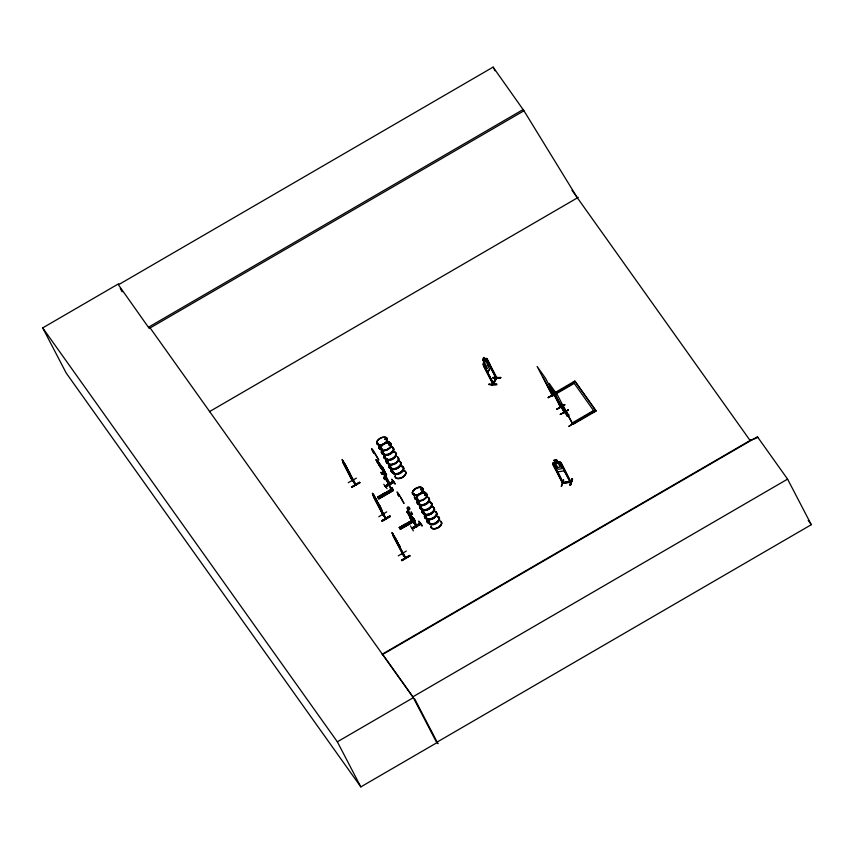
<?xml version="1.0" encoding="UTF-8"?>
<svg xmlns="http://www.w3.org/2000/svg" width="854" height="854" viewBox="0 0 854 854"><rect width="100%" height="100%" fill="white"/><g stroke="black" fill="none" stroke-linecap="round" stroke-linejoin="round"><path stroke-width="1.28" d="M560.043 406.44L560.107 406.365M563.96 411.938L564.377 412.578M572.479 423.114L572.522 423.093M389.061 484.101L391.74 490.047L385.891 478.806L386.531 480.044M389.958 484.122L383.062 471.611L383.254 473.169M377.607 443.354L377.532 443.952L378.269 443.557M381.492 449.076L382.346 449.119L381.418 449.311M384.14 494.637L383.414 494.124M385.165 438.935L385.335 439.639M385.827 438.39L385.538 439.191M386.168 439.223L385.688 438.486M389.136 444.507L389.157 445.147M389.926 444.678L389.403 444.197M405.276 525.157L405.885 524.281M406.291 524.847L405.65 524.207M413.379 494.22L413.304 493.804M414.062 493.719L413.464 494.124L413.816 493.719M413.368 494.124L413.806 493.527M414.147 493.783L413.635 493.463L413.688 494.082M417.819 499.697L417.36 499.11L417.734 499.579A5.903 3.405 -27.5 0 1 414.553 496.665M417.435 499.707L418.033 499.216L417.307 499.376M418.118 499.355L417.478 499.216M420.787 489.598L421.321 488.787L422.132 489.171M421.203 488.862L421.001 489.427L421.855 489.257M425.644 494.349L426.359 494.829L425.068 495.331M425.538 494.989L426.135 494.541M383.147 469.113L377.532 461.277L383.147 469.113L382.88 467.864L386.595 474.888L380.66 467.287L386.531 474.803M414.147 521.282L413.325 520.107L414.852 522.872L407.112 512.016L407.796 512.453M410.603 518.079L410.4 517.492M383.329 514.588L382.635 514.46L385.987 518.73L376.262 500.252M383.008 514.855L382.603 513.596M385.912 518.688L373.55 494.626L374.703 496.847M352.328 480.663L352.574 481.09M354.848 483.951L355.168 484.389M355.83 484.794L345.689 465.366L342.571 461.171M402.362 553.936L405.618 557.63M402.971 554.107L392.637 533.931L399.683 546.282L394.217 536.387M488.958 384.642C505.045 383.435 492.011 386.681 488.979 383.958M489.107 384.332L496.793 383.937M493.014 382.944L492.993 384.183M493.249 383.072L493.601 383.734L483.93 365.629L483.599 366.206L492.993 384.247L496.622 377.884M496.601 378.461L496.281 377.233M484.026 357.591L485.264 359.95L486.257 359.641L488.413 363.783L488.734 366.612L487.613 368.586L486.086 367.861L482.83 359.705C484.666 353.289 484.506 363.185 485.958 358.445L486.876 358.488L496.9 378.023C496.911 375.835 495.181 379.005 496.163 377.361M553.317 462.868L552.677 463.733L562.69 483.449L570.974 482.168L561.654 463.914L560.832 464.245L570.301 482.307M553.84 460.391L556.616 459.9L557.747 462.195L559.477 462.751L561.633 466.892L561.185 468.867L558.612 469.252L556.317 467.682L554.161 463.541L555.153 462.601L553.862 460.317L556.616 459.9L557.694 462.281M554.993 462.612L553.211 462.879L559.637 461.929L560.832 462.612M562.839 483.428L553.381 465.366L554.203 465.035L563.501 483.343L554.203 465.035M559.616 461.907L560.929 462.505L570.878 482.222M557.843 471.835L555.783 469.7L557.843 471.835L564.302 470.864L563.928 468.462L564.206 470.8M561.217 486.481L563.533 479.82M561.558 486.406L563.661 480.108M563.074 482.713L563.608 483.279M563.341 482.403L569.981 481.378M562.754 483.204L563.426 483.332M570.291 482.072L560.907 464.032M570.718 481.507L571.134 481.944L562.871 483.161M570.504 485.115L572.586 478.795L570.515 485.136L569.853 484.826L572.031 478.539M572.201 478.827C566.992 492.897 573.077 480.268 571.956 478.518M378.226 443.29L377.703 443.653M377.479 443.653L377.916 443.386M385.271 438.817L385.079 439.479M386.189 438.529L385.933 439.073M420.798 489.449L421.214 489.62M421.812 489.545L421.588 488.68M422.356 489.032L421.716 489.801L420.808 489.502M425.271 495.224C426.103 494.028 425.473 493.868 425.068 495.448M425.004 494.637L425.655 495.181M386.019 473.885L386.243 475.059L383.2 468.291M385.613 474.023L382.934 468.814M385.912 474.493L380.66 467.287M407.465 512.069L406.835 511.546L412.76 519.381L406.835 511.546L410.945 518.581L409.995 517.727M388.954 484.111L389.381 484.538L383.158 472.774L389.349 484.496M560.395 407.038L545.503 378.226L537.123 366.462L552.389 395.68L552.378 394.761M560.267 406.589L560.929 407.048L551.342 388.826M572.596 423.285L572.991 423.926L595.772 410.464L596.071 411.03L573.023 424.417L572.127 422.997L593.594 410.518L593.893 411.084M408.628 508.824L408.628 508.824A1.164 0.95 -35.4 0 0 408.981 507.159A1.164 0.95 -35.4 0 0 407.241 507.5A1.164 0.95 -35.4 0 0 407.721 508.952M408.949 512.154L412.76 519.574L407.486 509.4L408.831 512.219M484.111 357.591L482.83 359.705M484.207 365.629L483.599 366.206M496.484 378.6L487.186 359.908L496.569 377.906M490.57 367.348L487.805 372.205L486.321 370.689M490.719 367.38L489.897 364.444L490.719 367.38L487.815 372.333L483.247 364.786L484.069 361.925L482.99 359.705M492.843 377.906L500.871 377.511L493.046 377.543M493.249 383.008C486.812 392.797 502.419 367.786 492.961 383.574M552.655 463.807L553.243 462.804M355.776 484.805L352.606 480.503M402.33 554L401.988 553.339L402.618 553.403M385.56 438.54L385.271 439.276M381.45 449.225L381.962 449.012A5.818 3.352 -27.5 0 1 378.717 446.119M492.865 383.083L493.228 384.311L483.193 364.818L483.161 363.356L485.958 358.445M493.302 384.225L496.868 377.97M383.766 484.282L387.075 488.68M410.432 525.904L413.357 530.9M563.234 482.659L562.348 482.788M564.686 412.407L555.153 394.164M385.464 438.945L386.189 438.668M386.424 439.084L385.197 439.468M381.503 449.428L381.621 448.884M389.531 444.432L389.509 444.987M425.932 494.722L424.897 494.85M562.53 482.499L563.256 482.414L562.594 482.478L562.935 483.14M570.6 481.539L563.437 482.585M570.205 482.083L571.027 481.934M391.644 487.794C391.602 490.217 392.082 485.883 392.648 489.566M492.865 377.767L500.668 377.746M385.367 438.732L386.382 438.422M386.168 439.159L386.691 438.7L386.061 438.433M389.52 444.123L389.243 444.849M383.692 494.007L384.524 493.687L384.236 494.434M406.109 524.847L405.084 524.868M375.141 499.014L374.372 497.124L376.945 500.487M378.952 506.144L378.279 504.853L381.578 509.379L374.073 496.291L376.603 501.49M380.937 509.272L372.376 493.27L373.561 494.786M375.354 497.861L372.824 494.573L373.604 495.608M372.846 494.85L383.318 514.738M373.315 496.42L382.891 514.855M379.293 505.002L379.955 506.721M380.03 506.828L375.952 500.818L380.03 506.828L379.251 504.949M382.72 513.66L382.667 514.193M386.745 511.856L378.813 516.723M386.232 518.453L382.944 514.257L385.645 517.62M381.93 520.662L389.936 515.923L381.951 520.694L382.314 521.271L390.267 516.457M382.101 520.972L390.299 516.499M382.154 521.047L389.915 515.891M380.98 467.896L386.563 474.963M380.82 472.422L382.368 474.408M383.062 471.611L389.936 484.207L384.14 472.646L383.136 472.219L383.585 472.977M381.834 473.372L382.144 474.536M388.805 483.962L383.307 472.508M382.987 472.881L383.884 472.347M385.111 486.001L393.128 481.261M385.229 486.15L393.256 481.432M385.474 486.396L393.513 481.699M393.673 481.998L385.666 486.748M393.843 482.243L385.784 486.908L393.833 482.211M395.103 483.962L391.698 479.211L394.911 483.588M342.966 462.676L352.531 481.112M346.094 466.957L346.083 466.401L355.52 485.051L352.755 480.546M348.261 482.681L356.417 478.133M359.812 482.788L351.634 487.314L359.481 482.243L359.844 482.852M359.513 482.296L351.464 486.972M392.584 534.369L393.577 535.223M392.989 535.864L402.704 554.342M395.765 538.564L392.488 534.017M395.637 540.251L392.103 532.682L405.789 557.961M396.117 540.155L396.107 539.589L396.843 541.244L394.687 537.102M397.227 542.909L395.722 540.208L399.704 546.261L398.818 544.457M398.284 555.858L406.301 551.043M405.223 557.118L402.458 553.872L405.543 558.238L392.103 532.682L393.075 534.262M401.487 560.171L409.525 555.463L401.508 560.192L401.839 560.758L409.845 556.007M543.112 377.254L552.698 395.872L574.176 383.393L573.888 382.827L552.41 395.306M548.215 397.548L555.111 393.523L548.236 397.58L554.427 394.142M556.562 409.183L564.611 404.486M564.74 404.743L556.691 409.429L564.868 404.935M564.601 412.204L560.256 414.457L568.348 409.813L565.497 411.617M436.607 742.382L811.3 524.698L787.58 479.126L757.413 436.757L382.72 654.452L412.888 696.821L436.8 742.766L360.826 786.897L66.174 372.995L42.7 327.893L118.674 283.752M493.11 67.103L118.418 284.788L149.258 328.47L523.961 110.785L493.11 67.103L495.021 70.765M148.575 327.157L523.267 109.472M209.358 411.703L578.275 197.359M344.269 463.146L342.945 460.861L345.176 464.64M344.418 463.37L346.863 469.017M345.731 465.377L344.877 464.192M345.87 466.69L346.809 468.056M345.624 467.053L349.553 473.148L348.678 471.333M347.13 469.753L349.66 473.084L348.72 471.387M376.155 459.9L379.774 466.359L376.4 460.039M377.222 462.153L381.428 467.885M379.037 465.131L381.418 468.355L378.962 464.266M380.585 465.729C375.397 457.296 390.534 483.407 378.941 463.551M385.944 479.275L388.517 483.674M387.876 483.065L386.883 480.866M388.976 484.378L388.623 483.61M554.353 393.694L552.09 395.007L551.801 394.452L574.838 381.065L595.772 410.464M390.694 489.545L390.289 488.755L392.189 488.381M556.616 392.381L558.868 391.068M562.263 389.104L564.526 387.791M566.789 386.478L569.042 385.165M391.036 489.064L391.847 489.982M391.26 490.121L391.751 491.018L390.694 489.502L392.178 488.648L393.288 490.249L392.733 489.257L378.012 497.722L377.553 496.975L379.037 496.121L380.083 497.583M380.105 495.704L381.492 494.69L382.539 496.153M382.891 494.082L384.289 493.068L385.335 494.541M377.681 497.241L392.178 488.691L392.552 489.267L378.002 497.711M377.831 497.423L392.349 488.979M377.799 497.434L392.552 489.267M391.335 490.228L392.819 489.374M377.553 496.975L378.685 498.597L393.182 490.132L378.503 498.394L393.064 489.886L391.772 487.719M378.845 498.864L393.406 490.442L378.866 498.896L378.536 498.416M567.302 416.133L568.871 415.225L568.572 414.66L567.003 415.567L567.302 416.133L558.633 403.803L558.932 404.369M408.468 510.703L407.849 509.87M409.205 512.389L410.582 514.962L410.731 514.428M411.062 512.144L412.375 514.268M409.621 513.713L416.122 526.47M411.596 513.179L412.599 514.14M410.657 516.179L409.899 515.474L411.02 514.823L410.667 514.332M580.325 418.962L582.588 417.649M584.851 416.336L591.63 412.397M410.625 518.666L407.155 511.45M413.496 518.239L414.5 520.001L413.496 518.239L413.923 518.912L412.92 519.04M413.485 518.41L412.012 519.275L413.571 518.527M399.704 528.199L399.277 527.484L400.75 526.63L401.796 528.092M401.818 526.213L403.216 525.199L404.262 526.662M404.615 524.591L406.002 523.577L407.048 525.05M412.834 519.947L399.352 527.708L413.891 519.157L414.991 520.769L400.355 529.096L414.959 520.662L414.457 519.766L412.973 520.63M399.501 527.921L414.051 519.627M400.686 527.366L413.037 520.235M400.825 527.548L413.155 520.428M400.206 528.829L414.756 520.374L415.129 520.951L400.462 529.213M400.216 528.882L414.788 520.481M415.93 524.943L416.795 526.769L409.899 515.474L410.699 516.254M422.303 525.722L418.524 521.196L421.865 525.979M419.922 523.15L411.884 527.964M412.002 528.103L420.061 523.427M412.215 528.316L420.307 523.705L412.258 528.38M397.259 542.877L395.765 540.176M571.988 190.271L750.1 440.472L756.708 437.995M382.048 654.303L750.976 439.959L750.1 440.472M412.888 696.821L787.58 479.126M42.7 327.893L337.351 741.806L413.325 697.665L150.144 327.957M386.104 439.351L385.506 439.532M377.97 443.941L377.532 443.856M389.52 444.176L390.161 443.984M389.723 444.155L389.296 444.72M383.841 493.9L384.706 494.092L383.606 494.573M405.96 524.943L405.33 525.082M572.596 424.139L557.534 395.135L549.165 383.371L564.419 412.589M389.659 444.059L390.353 443.995M389.157 445.041L389.883 444.945M389.702 445.201L390.556 444.368L389.915 443.995M421.449 488.723L422.452 488.936M569.928 481.368L570.782 481.25M380.713 508.397L381.578 509.379M391.975 479.478L395.146 483.855M419.111 521.282L422.25 525.69M557.769 462.121L559.648 461.843M553.381 465.366L554.129 465.249M560.832 464.245L561.59 464.128M421.545 489.641L420.862 489.62M492.651 377.511L500.668 377.874M493.612 383.692L483.93 365.629M570.707 481.293L570.045 481.368L570.387 482.019M421.716 488.659L422.399 488.819M410.646 514.471L416.752 526.502M414.073 522.232L411.617 518.154L414.393 522.253M414.393 522.253L415.994 525.306L415.556 524.495M352.414 479.884L352.19 480.45M355.584 484.442L355.467 485.061L341.995 459.537L343.137 461.085M391.783 488.371L391.399 488.872M413.048 519.253L413.891 518.88M382.496 470.159L383.297 470.938M381.343 473.244L381.044 472.294M374.287 497.177L376.86 500.529M379.016 506.038L380.329 507.66L375.685 499.729M380.457 508.429L381.108 509.272M380.841 509.165L382.026 510.681L380.799 508.343M372.451 493.388L373.999 495.822M398.444 493.964L397.665 493.057L397.772 493.665M563.096 405.896L573.023 424.417M377.81 461.107L383.467 468.878M377.532 461.277L382.795 468.44M383.788 472.166L384.236 472.838L383.35 473.362L382.891 472.689M382.838 471.739L383.297 472.486M409.877 556.05L409.504 555.431M436.917 742.211L437.985 743.695L414.702 698.967M808.204 520.353L811.3 524.698M596.071 411.03L574.838 381.065M560.961 403.963L568.871 415.225M546.517 384.503L554.886 396.267M558.559 401.412L566.928 413.176M551.801 394.452L552.698 395.872M376.39 459.644L379.197 463.594M376.304 459.698L379.101 463.647M376.07 459.954L377.479 462.014M377.287 461.971L378.343 463.573M379.838 466.252L382.624 470.191L379.752 466.305M413.357 518.314L413.752 518.624M409.674 514.663L410.123 515.346M407.112 511.386L413.571 520.492L411.265 516.008M412.674 519.638L414.596 522.338M414.852 522.84L415.994 524.399M413.752 521.709L415.674 524.409M417.051 526.342L416.015 524.89L416.25 525.52M410.24 517.396L416.88 526.726M409.963 517.556L415.749 525.306L409.952 517.748M382.805 493.922L383.852 495.395M404.529 524.431L405.575 525.904M380.019 495.544L381.065 497.017M401.743 526.053L402.789 527.526M399.277 527.484L400.409 529.106M342.902 460.957L343.468 461.886M343.692 462.569L355.552 484.464M409.92 514.247L410.358 514.962M412.706 520.63L414.115 522.829M403.889 470.639A5.829 3.363 -27.5 0 1 402.469 477.301L402.565 477.45A5.818 3.352 -27.5 0 1 395.274 475.87M398.775 494.242L404.038 503.454L400.729 497.38M399.875 496.153C392.445 484.154 402.383 501.928 397.879 494.455L398.316 495.064L397.633 493.719M414.254 519.755L413.955 519.296M393.053 489.94L393.406 490.442M412.93 520.545L417.126 526.459L410.571 514.14M523.961 110.785L577.4 197.872M347.738 470.084L345.336 465.985M378.717 504.223L375.087 497.615M395.349 539.184L397.772 543.016L397.366 541.959M409.749 513.297L410.283 514.3M387.983 483.001L391.153 489M757.413 436.757L757.861 437.611M594.203 411.382L594.501 411.948L573.269 381.973L573.568 382.539M568.401 409.92L560.256 414.457M572.127 422.997L572.415 423.563M548.321 397.708L556.178 392.648M552.784 463.754L555.869 469.668M486.791 358.488L489.94 364.509M489.79 366.131L496.217 378.6M411.286 512.016L411.82 513.051M393.32 481.528L385.293 486.246M409.845 513.585L410.582 514.834M380.948 467.127L381.258 467.736M379.315 506.337L377.158 502.195L378.173 503.529L377.788 502.462M373.614 496.814L383.04 514.898M352.958 480.994L342.614 461.043L352.713 480.567M343.255 463.071L352.681 481.154M382.72 654.452L383.158 655.296M120.265 288.332L122.101 291.865M337.351 741.806L360.826 786.897M377.201 461.502L377.02 460.85M411.158 516.083L413.453 520.556M374.372 497.124L375.226 498.96M347.332 468.782L347.738 469.839M386.937 458.651A5.797 3.341 -27.5 0 1 383.788 455.801M394.089 451.755A5.797 3.341 -27.5 0 1 394.431 452.556M388.389 441.433A5.818 3.352 -27.5 0 1 389.403 442.863M380.777 449.215A5.903 3.405 -27.5 0 1 378.76 447.389M388.602 441.678A5.903 3.405 -27.5 0 1 389.627 443.119M382.314 449.812A5.818 3.352 -27.5 0 1 379.155 446.952M388.826 442.265A5.818 3.352 -27.5 0 1 389.499 442.884M380.916 449.471A5.903 3.405 -27.5 0 1 378.93 446.674M387.748 441.55A5.903 3.405 -27.5 0 1 389.424 442.553M383.499 454.445A5.903 3.405 -27.5 0 1 381.492 452.62M383.371 454.189A5.903 3.405 -27.5 0 1 381.354 452.364M384.471 453.954A5.818 3.352 -27.5 0 1 381.311 451.093M383.702 454.68A5.818 3.352 -27.5 0 1 381.738 451.926M385.891 458.833A5.797 3.341 -27.5 0 1 383.905 457.05M386.979 458.79A5.829 3.363 -27.5 0 1 383.809 455.929M394.473 473.127A5.797 3.341 -27.5 0 1 391.324 470.287M401.967 467.042A5.797 3.341 -27.5 0 0 401.626 466.231A5.903 3.405 -27.5 0 1 400.259 473.041A5.903 3.405 -27.5 0 1 392.872 471.419M386.125 459.303A5.797 3.341 -27.5 0 1 384.151 457.509M393.811 451.894A5.797 3.341 -27.5 0 1 394.484 452.503M391.975 468.483A5.903 3.405 -27.5 0 1 389.168 464.544M392.114 468.739A5.903 3.405 -27.5 0 1 388.901 465.846M391.858 468.141A5.818 3.352 -27.5 0 1 388.698 465.281M388.495 463.893A5.818 3.352 -27.5 0 1 386.531 461.139M389.52 463.765A5.903 3.405 -27.5 0 1 386.307 460.872M389.381 463.508A5.903 3.405 -27.5 0 1 386.574 459.559M388.058 463.06A5.818 3.352 -27.5 0 1 386.104 460.306M394.324 472.849A5.797 3.341 -27.5 0 1 391.175 470.01M391.089 468.867A5.818 3.352 -27.5 0 1 389.093 467.074M385.965 459.046A5.829 3.363 -27.5 0 1 383.969 457.253M394.367 472.977A5.829 3.363 -27.5 0 1 391.196 470.116M396.064 453.431A5.818 3.352 -27.5 0 1 392.328 459.463A5.818 3.352 -27.5 0 1 385.677 458.459M395.295 452.481A5.903 3.405 -27.5 0 1 392.189 459.217A5.903 3.405 -27.5 0 1 385.485 457.232M397.59 457.029A5.829 3.363 -27.5 0 1 394.527 463.679A5.829 3.363 -27.5 0 1 387.897 461.726M397.473 456.826A5.829 3.363 -27.5 0 1 394.409 463.476A5.829 3.363 -27.5 0 1 387.791 461.512M392.701 447.507A5.903 3.405 -27.5 0 1 389.605 454.243A5.903 3.405 -27.5 0 1 382.891 452.257M393.982 451.617A5.818 3.352 -27.5 0 1 392.562 458.267A5.818 3.352 -27.5 0 1 385.271 456.666M393.47 448.457A5.818 3.352 -27.5 0 1 389.734 454.488A5.818 3.352 -27.5 0 1 383.094 453.485M394.174 451.851A5.903 3.405 -27.5 0 1 392.744 458.598A5.903 3.405 -27.5 0 1 385.357 456.975M391.58 446.877A5.903 3.405 -27.5 0 1 392.712 451.414A5.903 3.405 -27.5 0 1 385.538 454.894A5.903 3.405 -27.5 0 1 383.158 450.955M391.388 446.642A5.818 3.352 -27.5 0 1 389.968 453.293A5.818 3.352 -27.5 0 1 382.688 451.691M402.768 467.01A5.818 3.352 -27.5 0 1 399.715 473.65A5.818 3.352 -27.5 0 1 393.096 471.696M402.469 477.301A5.829 3.363 -27.5 0 1 395.167 475.699M404.764 470.917A5.786 3.331 -27.5 0 1 402.394 477.162A5.786 3.331 -27.5 0 1 395.124 476.521M397.772 457.466A5.786 3.331 -27.5 0 1 394.729 464.074A5.786 3.331 -27.5 0 1 388.154 462.121M403.974 470.821A5.818 3.352 -27.5 0 1 402.565 477.471M397.665 457.178A5.829 3.363 -27.5 0 1 394.601 463.829A5.829 3.363 -27.5 0 1 387.972 461.865M399.106 461.32A5.903 3.405 -27.5 0 1 400.227 465.868A5.903 3.405 -27.5 0 1 393.064 469.337A5.903 3.405 -27.5 0 1 390.684 465.398M401.359 465.804A5.818 3.352 -27.5 0 1 399.95 472.454A5.818 3.352 -27.5 0 1 392.659 470.853M400.184 462.035A5.818 3.352 -27.5 0 1 396.427 468.974A5.818 3.352 -27.5 0 1 390.897 465.686M401.561 466.038A5.903 3.405 -27.5 0 1 400.131 472.785A5.903 3.405 -27.5 0 1 392.733 471.162M398.967 461.064A5.903 3.405 -27.5 0 1 397.537 467.811A5.903 3.405 -27.5 0 1 390.15 466.188M398.775 460.829A5.818 3.352 -27.5 0 1 397.356 467.48A5.818 3.352 -27.5 0 1 390.075 465.878M431.153 503.059A5.818 3.352 -27.5 0 1 428.761 509.347A5.818 3.352 -27.5 0 1 421.449 508.696M430.074 502.344A5.903 3.405 -27.5 0 1 431.206 506.892A5.903 3.405 -27.5 0 1 424.032 510.361A5.903 3.405 -27.5 0 1 421.652 506.422M433.234 507.052A5.829 3.363 -27.5 0 1 430.17 513.702A5.829 3.363 -27.5 0 1 423.541 511.738M432.177 506.603A5.786 3.331 -27.5 0 1 430.779 513.211A5.786 3.331 -27.5 0 1 423.531 511.621M428.462 497.743A5.903 3.405 -27.5 0 1 424.662 504.789A5.903 3.405 -27.5 0 1 419.058 501.447M429.743 501.853A5.818 3.352 -27.5 0 1 428.324 508.504A5.818 3.352 -27.5 0 1 421.043 506.913M429.231 498.693A5.818 3.352 -27.5 0 1 424.801 505.024A5.818 3.352 -27.5 0 1 418.887 502.76M429.936 502.088A5.903 3.405 -27.5 0 1 428.505 508.835A5.903 3.405 -27.5 0 1 421.118 507.212M427.342 497.113A5.903 3.405 -27.5 0 1 425.911 503.86A5.903 3.405 -27.5 0 1 418.524 502.237M427.149 496.879A5.818 3.352 -27.5 0 1 425.74 503.529A5.818 3.352 -27.5 0 1 418.449 501.928M437.558 516.873A5.818 3.352 -27.5 0 1 438.678 521.356A5.818 3.352 -27.5 0 1 431.601 524.783A5.818 3.352 -27.5 0 1 429.252 520.897M437.461 516.531A5.903 3.405 -27.5 0 1 436.02 523.278A5.903 3.405 -27.5 0 1 428.633 521.655M440.717 521.41A5.829 3.363 -27.5 0 1 437.654 528.06A5.829 3.363 -27.5 0 1 431.024 526.107M440.536 521.153A5.786 3.331 -27.5 0 1 438.155 527.398A5.786 3.331 -27.5 0 1 430.886 526.758M440.621 521.239A5.829 3.363 -27.5 0 1 438.23 527.537A5.829 3.363 -27.5 0 1 430.896 526.886M433.437 507.436A5.829 3.363 -27.5 0 1 430.373 514.087A5.829 3.363 -27.5 0 1 423.744 512.122M434.867 511.557A5.903 3.405 -27.5 0 1 433.437 518.303A5.903 3.405 -27.5 0 1 426.039 516.681M438.102 516.414A5.818 3.352 -27.5 0 1 435.038 523.054A5.818 3.352 -27.5 0 1 428.42 521.1M435.946 512.272A5.818 3.352 -27.5 0 1 432.188 519.211A5.818 3.352 -27.5 0 1 426.658 515.923M437.323 516.275A5.903 3.405 -27.5 0 1 435.892 523.022A5.903 3.405 -27.5 0 1 428.505 521.399M433.352 507.265A5.829 3.363 -27.5 0 1 430.288 513.916A5.829 3.363 -27.5 0 1 423.659 511.962M434.729 511.3A5.903 3.405 -27.5 0 1 433.298 518.047A5.903 3.405 -27.5 0 1 425.911 516.424M435.508 511.439A5.818 3.352 -27.5 0 1 432.455 518.079A5.818 3.352 -27.5 0 1 425.836 516.115M422.698 508.888A5.797 3.341 -27.5 0 1 419.549 506.038M429.861 501.992A5.797 3.341 -27.5 0 1 430.192 502.792M416.442 499.11A5.818 3.352 -27.5 0 1 414.478 496.355M424.15 491.669A5.818 3.352 -27.5 0 1 425.164 493.1M424.363 491.915A5.903 3.405 -27.5 0 1 425.388 493.356M416.869 499.942A5.818 3.352 -27.5 0 1 414.916 497.188M423.616 492.139A5.818 3.352 -27.5 0 1 425.271 493.121M416.677 499.707A5.903 3.405 -27.5 0 1 414.66 497.882M424.502 492.171A5.903 3.405 -27.5 0 1 425.185 492.79M419.271 504.682A5.903 3.405 -27.5 0 1 417.254 502.867M419.133 504.426A5.903 3.405 -27.5 0 1 417.147 501.64M420.232 504.191A5.818 3.352 -27.5 0 1 417.072 501.33M419.463 504.917A5.818 3.352 -27.5 0 1 417.51 502.173M422.847 509.176A5.797 3.341 -27.5 0 1 419.698 506.337M425.281 514.001A5.903 3.405 -27.5 0 1 422.474 510.062M427.875 518.976A5.903 3.405 -27.5 0 1 424.662 516.083M427.737 518.72A5.903 3.405 -27.5 0 1 424.534 515.827M427.619 518.378A5.818 3.352 -27.5 0 1 424.459 515.517M425.463 514.236A5.818 3.352 -27.5 0 1 422.602 513.147M422.271 512.336A5.818 3.352 -27.5 0 1 422.303 511.375M425.153 513.745A5.903 3.405 -27.5 0 1 422.335 509.806M423.819 513.297A5.818 3.352 -27.5 0 1 421.865 510.543M428.879 522.968A5.797 3.341 -27.5 0 1 426.936 520.225M430.235 523.363A5.797 3.341 -27.5 0 1 427.085 520.524M426.851 519.104A5.818 3.352 -27.5 0 1 424.865 517.31M421.887 509.539A5.797 3.341 -27.5 0 1 419.912 507.746M421.737 509.294A5.829 3.363 -27.5 0 1 419.741 507.5M430.138 523.224A5.829 3.363 -27.5 0 1 426.968 520.364M384.834 478.571A1.164 0.95 -36.3 0 1 383.574 477.685A1.164 0.95 -36.3 0 1 385.069 476.585A1.164 0.95 -36.3 0 1 385.549 478.037M373.849 453.015L372.461 451.136L372.91 451.745A7.846 0.566 59.6 0 1 372.654 449.727A7.846 0.566 59.6 0 1 378.311 459.089L378.792 460.125L372.387 449.834L373.849 453.015M496.58 377.265L496.142 377.938L496.58 377.265M484.101 358.456L483.77 360.463L484.101 358.456M485.648 360.698L484.528 362.662L486.684 366.804L487.815 364.839L485.648 360.698M359.641 482.553L351.634 487.292L359.641 482.553M409.664 555.74L401.658 560.491L409.696 555.783M576.621 421.353L568.775 426.424L576.642 421.396M420.606 524.196L412.546 528.872L420.606 524.196M556.296 460.434L554.641 460.68L555.025 461.416L556.68 461.171L556.296 460.434M558.1 462.953L555.538 463.338L557.694 467.48L560.256 467.095L558.1 462.953M376.336 500.572L379.336 506.166L378.866 504.885C385.037 516.222 375.098 496.708 378.365 503.913L376.336 500.572M377.244 501.736L376.23 500.423L377.244 501.757M399.683 546.282L397.131 542.92L399.597 546.336M379.528 464.661L377.596 461.95L380.606 466.732L379.528 464.661M379.784 444.966A5.829 3.363 -27.5 0 0 387.321 438.839A5.829 3.363 -27.5 0 0 378.76 439.041A5.829 3.363 -27.5 0 0 379.784 444.966M379.945 445.201A5.786 3.331 -27.5 0 0 387.417 439.127A5.786 3.331 -27.5 0 0 378.92 439.33A5.786 3.331 -27.5 0 0 379.945 445.201M383.681 450.4A5.829 3.363 -27.5 0 0 391.217 444.272A5.829 3.363 -27.5 0 0 382.656 444.475A5.829 3.363 -27.5 0 0 383.681 450.4M383.905 450.773A5.786 3.331 -27.5 0 0 391.388 444.699A5.786 3.331 -27.5 0 0 382.891 444.902A5.786 3.331 -27.5 0 0 383.905 450.773M383.766 450.56A5.829 3.363 -27.5 0 0 391.303 444.432A5.829 3.363 -27.5 0 0 382.731 444.624A5.829 3.363 -27.5 0 0 383.756 450.538A5.829 3.363 -27.5 0 0 391.292 444.422A5.829 3.363 -27.5 0 0 382.741 444.635A5.829 3.363 -27.5 0 0 383.766 450.56M419.442 500.636A5.829 3.363 -27.5 0 0 426.979 494.509A5.829 3.363 -27.5 0 0 418.417 494.712A5.829 3.363 -27.5 0 0 419.442 500.636M419.677 501.01A5.786 3.331 -27.5 0 0 427.149 494.936A5.786 3.331 -27.5 0 0 418.652 495.139A5.786 3.331 -27.5 0 0 419.677 501.01M419.527 500.796A5.829 3.363 -27.5 0 0 427.064 494.669A5.829 3.363 -27.5 0 0 418.503 494.882A5.829 3.363 -27.5 0 0 419.527 500.796M430.491 514.311A5.786 3.331 -27.5 0 0 433.533 507.714A5.797 3.341 -27.5 0 1 430.501 514.322A5.797 3.341 -27.5 0 1 423.904 512.379A5.786 3.331 -27.5 0 0 430.491 514.311M415.471 495.064A5.829 3.363 -27.5 0 0 423.008 488.936A5.829 3.363 -27.5 0 0 414.446 489.139A5.829 3.363 -27.5 0 0 415.471 495.064M415.706 495.437A5.786 3.331 -27.5 0 0 423.178 489.363A5.786 3.331 -27.5 0 0 414.681 489.566A5.786 3.331 -27.5 0 0 415.706 495.437M415.556 495.224A5.829 3.363 -27.5 0 0 423.093 489.096A5.829 3.363 -27.5 0 0 414.532 489.299A5.829 3.363 -27.5 0 0 415.556 495.224M408.703 509.945A1.164 0.95 -35.4 0 0 409.835 508.343A1.164 0.95 -35.4 0 0 407.934 508.482A1.164 0.95 -35.4 0 0 408.703 509.945M385.261 479.596A1.164 0.95 -36.3 0 0 386.382 477.984A1.164 0.95 -36.3 0 0 384.492 478.133A1.164 0.95 -36.3 0 0 385.261 479.596"/></g></svg>
